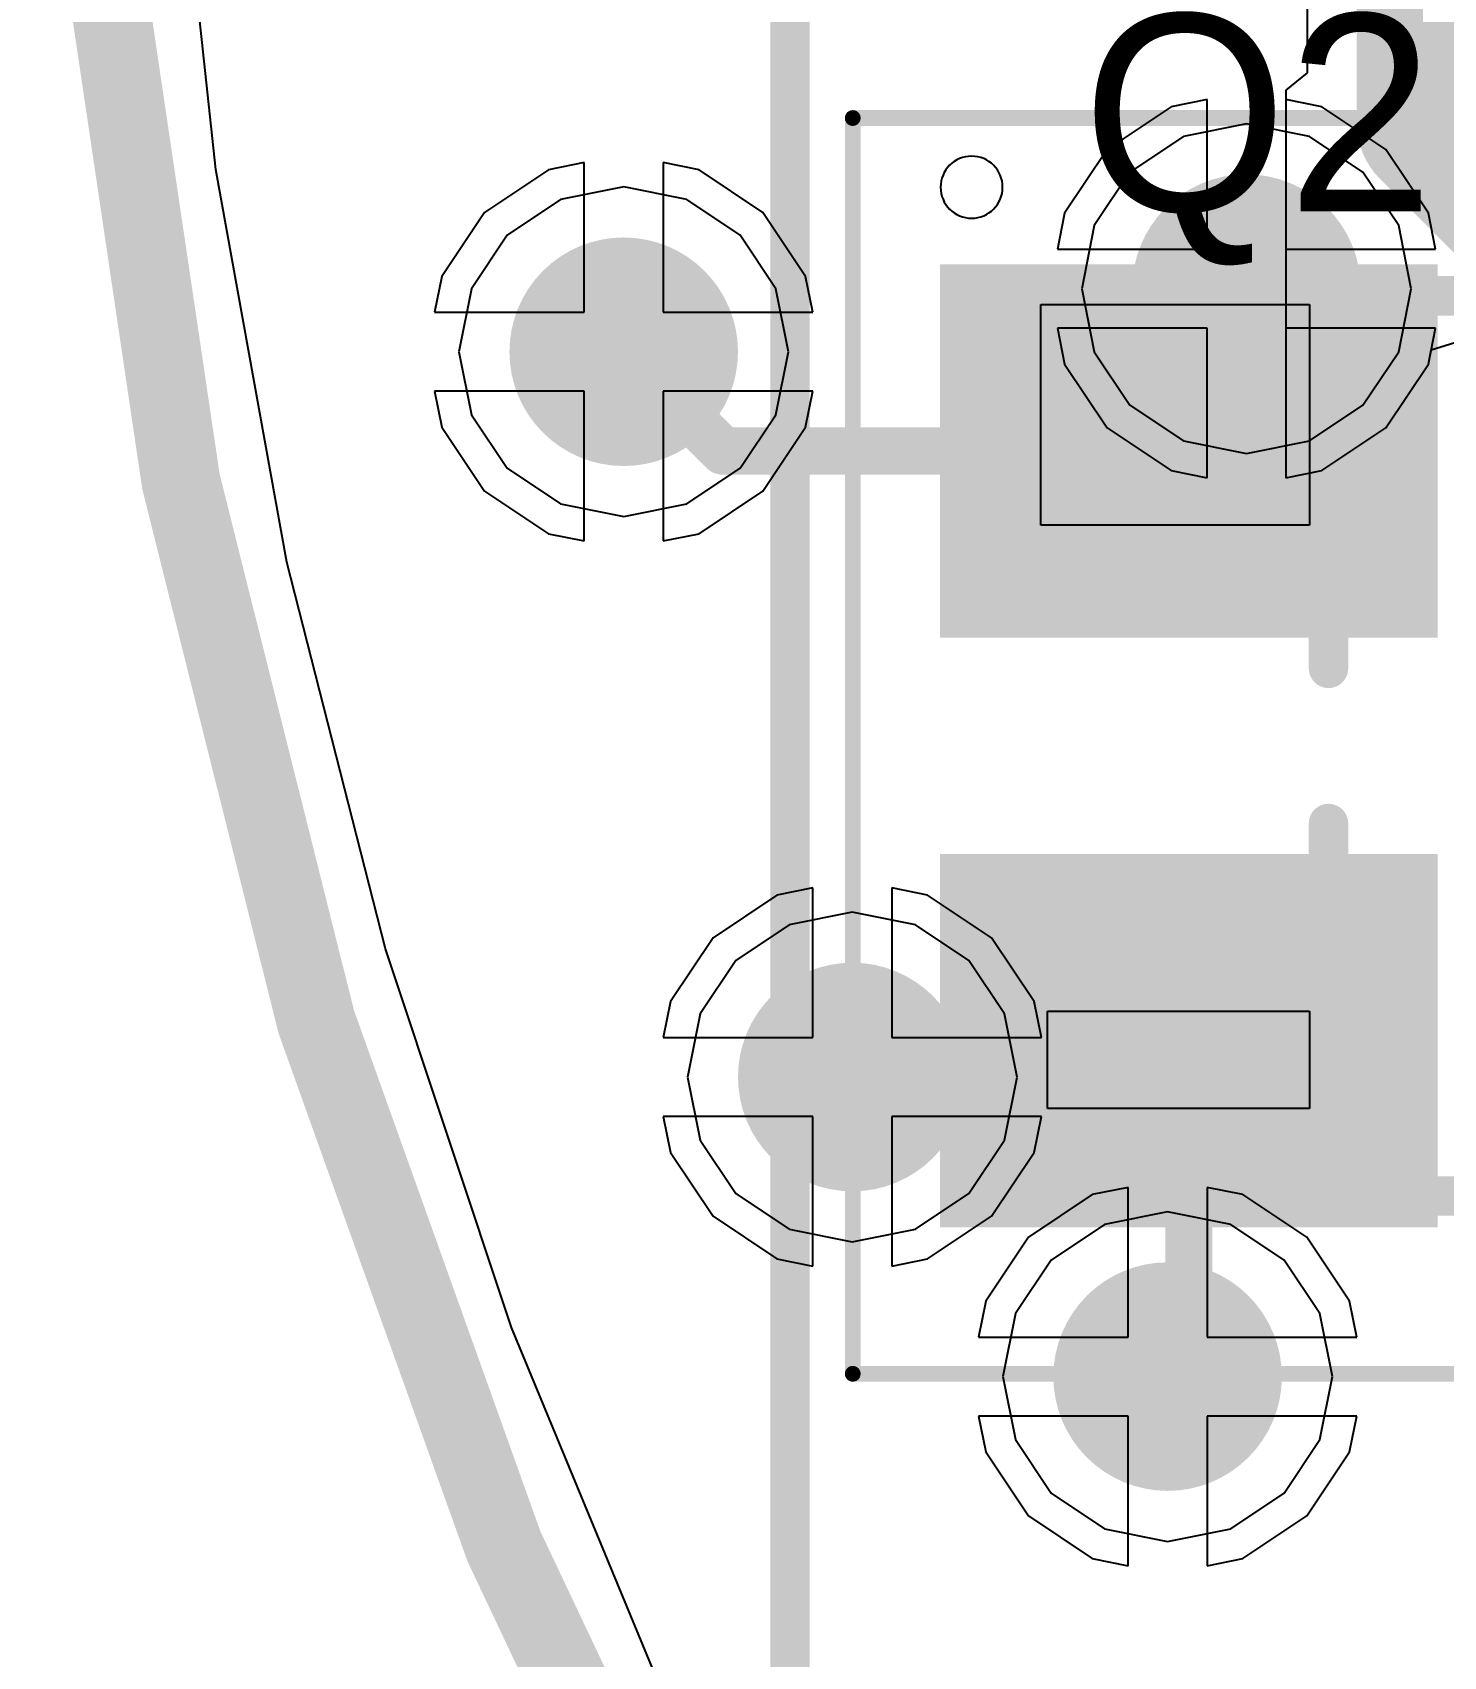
# Model space of a CAD drawing. Header units: millimetres. Extents: x 4 to 93, y 20 to 126.
# Drawn here: x 22.76 to 27.3, y 31.15 to 36.39 of the extents above; entities that cross this region are included whole.
import ezdxf

# ---------------------------------------------------------------- set-up
doc = ezdxf.new("R2010")
doc.units = ezdxf.units.MM
for name, color, linetype in [('BottomLayer', 5, 'Continuous'), ('BottomOverlay', 54, 'Continuous'), ('KeepOutLayer', 6, 'Continuous'), ('Mechanical1', 6, 'Continuous'), ('MidLayer1', 16, 'Continuous'), ('MidLayer2', 76, 'Continuous'), ('MultiLayer', 9, 'Continuous'), ('TopLayer', 1, 'Continuous'), ('TopOverlay', 2, 'Continuous'), ('TopPaste', 8, 'Continuous'), ('TopSolder', 216, 'Continuous'), ('ViaHoleLayer', 16, 'Continuous')]:
    doc.layers.add(name, color=color, linetype=linetype)

# ---------------------------------------------------------------- blocks, each defined once
blk = doc.blocks.new('B____________B_6')
at = {"layer": 'BottomOverlay', "const_width": 0.127}
blk.add_lwpolyline([(0, 4.9), (16.1, 4.9)], dxfattribs=at)
blk = doc.blocks.new('SOT95P240X110_3N_50')
at = {"layer": 'Mechanical1'}
for p, q in [((-0.2746, 0.8544), (-0.2746, 1.2954)), ((-0.2746, 1.2954), (0.2286, 1.2954)), ((0.2286, 1.2954), (0.2286, 0.8544)), ((0.2286, 0.8544), (-0.2746, 0.8544)), ((-1.4223, -1.577), (-1.4223, -0.7112)), ((-1.4223, -0.7112), (-0.7112, -0.7112)), ((-0.7112, -0.7112), (-0.7112, -1.577)), ((0.8541, -1.5557), (0.8541, -0.7112)), ((0.8541, -0.7112), (1.1684, -0.7112)), ((1.1684, -0.7112), (1.1684, -1.5557)), ((1.1684, -1.5557), (0.8541, -1.5557)), ((-0.7112, -1.577), (-1.4223, -1.577))]:
    blk.add_line(p, q, dxfattribs=at)
for points, const_width in [([(2.023, 2.183), (-2.023, 2.183)], 0.0508), ([(-2.023, -2.183), (-2.023, 2.183)], 0.0508), ([(2.023, -2.183), (2.023, 2.183)], 0.0508), ([(0.75, 0.65), (-0.75, 0.65)], 0.127), ([(-1.45, -0.65), (-1.45, -0.15)], 0.127), ([(1.45, -0.65), (1.45, -0.15)], 0.127), ([(-0.25, -0.65), (-1.45, -0.65)], 0.127), ([(1.45, -0.65), (0.25, -0.65)], 0.127), ([(2.023, -2.183), (-2.023, -2.183)], 0.0508)]:
    blk.add_lwpolyline(points, dxfattribs=dict(at, const_width=const_width))
for points, const_width in [([(-2.0357, 2.183, 1), (-2.0103, 2.183, 1)], 0.0254), ([(-2.0357, 2.183, 1), (-2.0103, 2.183, 1)], 0.0254), ([(2.0103, 2.183, 1), (2.0357, 2.183, 1)], 0.0254), ([(2.0103, 2.183, 1), (2.0357, 2.183, 1)], 0.0254), ([(-0.7818, 0.65, 1), (-0.7183, 0.65, 1)], 0.0635), ([(0.7183, 0.65, 1), (0.7818, 0.65, 1)], 0.0635), ([(-1.4817, -0.15, 1), (-1.4182, -0.15, 1)], 0.0635), ([(1.4182, -0.15, 1), (1.4817, -0.15, 1)], 0.0635), ([(-1.4817, -0.65, 1), (-1.4182, -0.65, 1)], 0.0635), ([(-1.4817, -0.65, 1), (-1.4182, -0.65, 1)], 0.0635), ([(-0.2817, -0.65, 1), (-0.2182, -0.65, 1)], 0.0635), ([(0.2182, -0.65, 1), (0.2817, -0.65, 1)], 0.0635), ([(1.4182, -0.65, 1), (1.4817, -0.65, 1)], 0.0635), ([(1.4182, -0.65, 1), (1.4817, -0.65, 1)], 0.0635), ([(-2.0357, -2.183, 1), (-2.0103, -2.183, 1)], 0.0254), ([(-2.0357, -2.183, 1), (-2.0103, -2.183, 1)], 0.0254), ([(2.0103, -2.183, 1), (2.0357, -2.183, 1)], 0.0254), ([(2.0103, -2.183, 1), (2.0357, -2.183, 1)], 0.0254)]:
    blk.add_lwpolyline(points, format="xyb", close=True, dxfattribs=dict(at, const_width=const_width))
at = {"layer": 'TopLayer'}
for points in [[(-0.5, 0.4), (0.5, 0.4), (-0.5, 1.8), (0.5, 1.8)], [(-1.45, -1.8), (-0.45, -1.8), (-1.45, -0.4), (-0.45, -0.4)], [(0.45, -1.8), (1.45, -1.8), (0.45, -0.4), (1.45, -0.4)]]:
    blk.add_solid(points, dxfattribs=at)
at = {"layer": 'TopOverlay', "const_width": 0.127}
for points in [[(-0.75, 0.65), (-1.45, 0.65)], [(-1.45, -0.15), (-1.45, 0.65)], [(1.45, 0.65), (0.75, 0.65)], [(1.45, -0.15), (1.45, 0.65)]]:
    blk.add_lwpolyline(points, dxfattribs=at)
at = {"layer": 'TopOverlay', "const_width": 0.0635}
for points in [[(-1.4817, 0.65, 1), (-1.4182, 0.65, 1)], [(-1.4817, 0.65, 1), (-1.4182, 0.65, 1)], [(-0.7818, 0.65, 1), (-0.7183, 0.65, 1)], [(0.7183, 0.65, 1), (0.7818, 0.65, 1)], [(1.4182, 0.65, 1), (1.4817, 0.65, 1)], [(1.4182, 0.65, 1), (1.4817, 0.65, 1)], [(-1.4817, -0.15, 1), (-1.4182, -0.15, 1)], [(1.4182, -0.15, 1), (1.4817, -0.15, 1)]]:
    blk.add_lwpolyline(points, format="xyb", close=True, dxfattribs=at)
at = {"layer": 'TopOverlay'}
for points in [[(-1.7, -1.8, 1), (-1.9, -1.8, 1)], [(-1.9, -1.8, 1), (-1.9, -1.8, 1)], [(-1.7, -1.8, 1), (-1.7, -1.8, 1)]]:
    blk.add_lwpolyline(points, format="xyb", close=True, dxfattribs=at)
at = {"layer": 'TopPaste'}
for points in [[(-0.5, 0.4), (0.5, 0.4), (-0.5, 1.8), (0.5, 1.8)], [(-1.45, -1.8), (-0.45, -1.8), (-1.45, -0.4), (-0.45, -0.4)], [(0.45, -1.8), (1.45, -1.8), (0.45, -0.4), (1.45, -0.4)]]:
    blk.add_solid(points, dxfattribs=at)
at = {"layer": 'TopSolder'}
for points in [[(-0.6016, 0.2984), (0.6016, 0.2984), (-0.6016, 1.9016), (0.6016, 1.9016)], [(-1.5516, -1.9016), (-0.3484, -1.9016), (-1.5516, -0.2984), (-0.3484, -0.2984)], [(0.3484, -1.9016), (1.5516, -1.9016), (0.3484, -0.2984), (1.5516, -0.2984)]]:
    blk.add_solid(points, dxfattribs=at)

msp = doc.modelspace()

# ---------------------------------------------------------------- linework, layer by layer
at = {"layer": 'BottomLayer'}
for p, q in [((26.8652, 40.6277), (26.8652, 36.2558)), ((23.3493, 35.9437), (23.2119, 37.2218)), ((26.8652, 36.2558), (26.797, 36.1998)), ((26.543, 36.1692), (26.4272, 36.1462)), ((26.543, 35.687), (26.543, 36.1692)), ((26.797, 36.1998), (26.797, 35.56)), ((26.4272, 36.1462), (26.2213, 36.0087)), ((26.2213, 36.0087), (26.0838, 35.8028)), ((23.5776, 34.6787), (23.3493, 35.9437)), ((24.4602, 35.8473), (24.288, 35.7322)), ((24.6634, 35.8877), (24.4602, 35.8473)), ((24.8666, 35.8473), (24.6634, 35.8877)), ((25.0388, 35.7322), (24.8666, 35.8473)), ((26.0838, 35.8028), (26.0608, 35.687)), ((24.288, 35.7322), (24.1729, 35.56)), ((25.1539, 35.56), (25.0388, 35.7322)), ((26.0608, 35.687), (26.543, 35.687)), ((24.1729, 35.56), (24.1325, 35.3568)), ((25.1943, 35.3568), (25.1539, 35.56)), ((26.797, 35.56), (26.797, 34.9508)), ((26.543, 35.433), (26.0608, 35.433)), ((26.0608, 35.433), (26.0838, 35.3172)), ((26.543, 34.9508), (26.543, 35.433)), ((27.2654, 35.3632), (27.3869, 35.4001)), ((24.1325, 35.3568), (24.1729, 35.1536)), ((25.1539, 35.1536), (25.1943, 35.3568)), ((27.2562, 35.3172), (27.2654, 35.3632)), ((26.0838, 35.3172), (26.2213, 35.1113)), ((27.1187, 35.1113), (27.2562, 35.3172)), ((24.1729, 35.1536), (24.288, 34.9814)), ((25.0388, 34.9814), (25.1539, 35.1536)), ((26.2213, 35.1113), (26.4272, 34.9738)), ((26.9128, 34.9738), (27.1187, 35.1113)), ((24.288, 34.9814), (24.4602, 34.8663)), ((24.8666, 34.8663), (25.0388, 34.9814)), ((26.4272, 34.9738), (26.543, 34.9508)), ((26.797, 34.9508), (26.9128, 34.9738)), ((24.4602, 34.8663), (24.6634, 34.8259)), ((24.6634, 34.8259), (24.8666, 34.8663)), ((23.8955, 33.4331), (23.5776, 34.6787)), ((25.1572, 33.6062), (24.9513, 33.4687)), ((25.273, 33.6292), (25.1572, 33.6062)), ((25.273, 33.147), (25.273, 33.6292)), ((25.6428, 33.6062), (25.527, 33.6292)), ((25.527, 33.6292), (25.527, 33.147)), ((25.8487, 33.4687), (25.6428, 33.6062)), ((24.9513, 33.4687), (24.8138, 33.2628)), ((25.9862, 33.2628), (25.8487, 33.4687)), ((24.3014, 32.2135), (23.8955, 33.4331)), ((24.8138, 33.2628), (24.7908, 33.147)), ((26.0092, 33.147), (25.9862, 33.2628)), ((24.7908, 33.147), (25.273, 33.147)), ((25.527, 33.147), (26.0092, 33.147)), ((25.273, 32.893), (24.7908, 32.893)), ((24.7908, 32.893), (24.8138, 32.7772)), ((25.273, 32.4108), (25.273, 32.893)), ((26.0092, 32.893), (25.527, 32.893)), ((25.527, 32.893), (25.527, 32.4108)), ((25.9862, 32.7772), (26.0092, 32.893)), ((24.8138, 32.7772), (24.9513, 32.5713)), ((25.8487, 32.5713), (25.9862, 32.7772)), ((26.289, 32.664), (26.1732, 32.641)), ((26.289, 32.1818), (26.289, 32.664)), ((26.6588, 32.641), (26.543, 32.664)), ((26.543, 32.664), (26.543, 32.1818)), ((26.1732, 32.641), (25.9673, 32.5035)), ((26.8647, 32.5035), (26.6588, 32.641)), ((24.9513, 32.5713), (25.1572, 32.4338)), ((25.6428, 32.4338), (25.8487, 32.5713)), ((25.9673, 32.5035), (25.8298, 32.2976)), ((27.0022, 32.2976), (26.8647, 32.5035)), ((25.1572, 32.4338), (25.273, 32.4108)), ((25.527, 32.4108), (25.6428, 32.4338)), ((25.8298, 32.2976), (25.8068, 32.1818)), ((27.0252, 32.1818), (27.0022, 32.2976)), ((24.7933, 31.0259), (24.3014, 32.2135)), ((25.8068, 32.1818), (26.289, 32.1818)), ((26.543, 32.1818), (27.0252, 32.1818)), ((26.289, 31.9278), (25.8068, 31.9278)), ((25.8068, 31.9278), (25.8298, 31.812)), ((26.289, 31.4456), (26.289, 31.9278)), ((27.0252, 31.9278), (26.543, 31.9278)), ((26.543, 31.9278), (26.543, 31.4456)), ((27.0022, 31.812), (27.0252, 31.9278)), ((25.8298, 31.812), (25.9673, 31.6061)), ((26.8647, 31.6061), (27.0022, 31.812)), ((25.9673, 31.6061), (26.1732, 31.4686)), ((26.6588, 31.4686), (26.8647, 31.6061)), ((26.1732, 31.4686), (26.289, 31.4456)), ((26.543, 31.4456), (26.6588, 31.4686))]:
    msp.add_line(p, q, dxfattribs=at)
at = {"layer": 'BottomLayer', "const_width": 0.508}
for points in [[(27.2796, 36.0934), (27.2796, 40.9448)], [(27.2796, 36.0934), (29.21, 34.163)]]:
    msp.add_lwpolyline(points, dxfattribs=at)
at = {"layer": 'BottomLayer'}
for points, const_width in [([(27.1526, 36.0934, 1), (27.4066, 36.0934, 1)], 0.254), ([(27.1526, 36.0934, 1), (27.4066, 36.0934, 1)], 0.254), ([(26.4858, 35.56, 1), (26.8542, 35.56, 1)], 0.3683), ([(24.4793, 35.3568, 1), (24.8475, 35.3568, 1)], 0.3683), ([(25.2158, 33.02, 1), (25.5842, 33.02, 1)], 0.3683), ([(26.2319, 32.0548, 1), (26.6001, 32.0548, 1)], 0.3683)]:
    msp.add_lwpolyline(points, format="xyb", close=True, dxfattribs=dict(at, const_width=const_width))
at = {"layer": 'KeepOutLayer', "const_width": 0.254}
msp.add_lwpolyline([(59.4614, 38.5064, 1), (22.8854, 38.5064, 1)], format="xyb", close=True, dxfattribs=at)
at = {"layer": 'MidLayer1'}
for p, q in [((23.3493, 35.9437), (23.2119, 37.2218)), ((26.543, 36.1692), (26.4272, 36.1462)), ((26.543, 35.687), (26.543, 36.1692)), ((26.9128, 36.1462), (26.797, 36.1692)), ((26.797, 36.1692), (26.797, 35.687)), ((26.4272, 36.1462), (26.2213, 36.0087)), ((27.1187, 36.0087), (26.9128, 36.1462)), ((26.2213, 36.0087), (26.0838, 35.8028)), ((27.2562, 35.8028), (27.1187, 36.0087)), ((23.5776, 34.6787), (23.3493, 35.9437)), ((24.4602, 35.8473), (24.288, 35.7322)), ((24.6634, 35.8877), (24.4602, 35.8473)), ((24.8666, 35.8473), (24.6634, 35.8877)), ((25.0388, 35.7322), (24.8666, 35.8473)), ((26.0838, 35.8028), (26.0608, 35.687)), ((27.2792, 35.687), (27.2562, 35.8028)), ((24.288, 35.7322), (24.1729, 35.56)), ((25.1539, 35.56), (25.0388, 35.7322)), ((26.0608, 35.687), (26.543, 35.687)), ((26.797, 35.687), (27.2792, 35.687)), ((24.1729, 35.56), (24.1325, 35.3568)), ((25.1943, 35.3568), (25.1539, 35.56)), ((26.543, 35.433), (26.0608, 35.433)), ((26.0608, 35.433), (26.0838, 35.3172)), ((26.543, 34.9508), (26.543, 35.433)), ((27.2792, 35.433), (26.797, 35.433)), ((26.797, 35.433), (26.797, 34.9508)), ((27.2562, 35.3172), (27.2792, 35.433)), ((24.1325, 35.3568), (24.1729, 35.1536)), ((25.1539, 35.1536), (25.1943, 35.3568)), ((26.0838, 35.3172), (26.2213, 35.1113)), ((27.1187, 35.1113), (27.2562, 35.3172)), ((24.1729, 35.1536), (24.288, 34.9814)), ((25.0388, 34.9814), (25.1539, 35.1536)), ((26.2213, 35.1113), (26.4272, 34.9738)), ((26.9128, 34.9738), (27.1187, 35.1113)), ((24.288, 34.9814), (24.4602, 34.8663)), ((24.8666, 34.8663), (25.0388, 34.9814)), ((26.4272, 34.9738), (26.543, 34.9508)), ((26.797, 34.9508), (26.9128, 34.9738)), ((24.4602, 34.8663), (24.6634, 34.8259)), ((24.6634, 34.8259), (24.8666, 34.8663)), ((23.8955, 33.4331), (23.5776, 34.6787)), ((25.1572, 33.6062), (24.9513, 33.4687)), ((25.273, 33.6292), (25.1572, 33.6062)), ((25.273, 33.147), (25.273, 33.6292)), ((25.6428, 33.6062), (25.527, 33.6292)), ((25.527, 33.6292), (25.527, 33.147)), ((25.8487, 33.4687), (25.6428, 33.6062)), ((24.9513, 33.4687), (24.8138, 33.2628)), ((25.9862, 33.2628), (25.8487, 33.4687)), ((24.3014, 32.2135), (23.8955, 33.4331)), ((24.8138, 33.2628), (24.7908, 33.147)), ((26.0092, 33.147), (25.9862, 33.2628)), ((24.7908, 33.147), (25.273, 33.147)), ((25.527, 33.147), (26.0092, 33.147)), ((25.273, 32.893), (24.7908, 32.893)), ((24.7908, 32.893), (24.8138, 32.7772)), ((25.273, 32.4108), (25.273, 32.893)), ((26.0092, 32.893), (25.527, 32.893)), ((25.527, 32.893), (25.527, 32.4108)), ((25.9862, 32.7772), (26.0092, 32.893)), ((24.8138, 32.7772), (24.9513, 32.5713)), ((25.8487, 32.5713), (25.9862, 32.7772)), ((26.289, 32.664), (26.1732, 32.641)), ((26.289, 32.1818), (26.289, 32.664)), ((26.6588, 32.641), (26.543, 32.664)), ((26.543, 32.664), (26.543, 32.1818)), ((26.1732, 32.641), (25.9673, 32.5035)), ((26.8647, 32.5035), (26.6588, 32.641)), ((24.9513, 32.5713), (25.1572, 32.4338)), ((25.6428, 32.4338), (25.8487, 32.5713)), ((25.9673, 32.5035), (25.8298, 32.2976)), ((27.0022, 32.2976), (26.8647, 32.5035)), ((25.1572, 32.4338), (25.273, 32.4108)), ((25.527, 32.4108), (25.6428, 32.4338)), ((25.8298, 32.2976), (25.8068, 32.1818)), ((27.0252, 32.1818), (27.0022, 32.2976)), ((24.7933, 31.0259), (24.3014, 32.2135)), ((25.8068, 32.1818), (26.289, 32.1818)), ((26.543, 32.1818), (27.0252, 32.1818)), ((26.289, 31.9278), (25.8068, 31.9278)), ((25.8068, 31.9278), (25.8298, 31.812)), ((26.289, 31.4456), (26.289, 31.9278)), ((27.0252, 31.9278), (26.543, 31.9278)), ((26.543, 31.9278), (26.543, 31.4456)), ((27.0022, 31.812), (27.0252, 31.9278)), ((25.8298, 31.812), (25.9673, 31.6061)), ((26.8647, 31.6061), (27.0022, 31.812)), ((25.9673, 31.6061), (26.1732, 31.4686)), ((26.6588, 31.4686), (26.8647, 31.6061)), ((26.1732, 31.4686), (26.289, 31.4456)), ((26.543, 31.4456), (26.6588, 31.4686))]:
    msp.add_line(p, q, dxfattribs=at)
at = {"layer": 'MidLayer1', "const_width": 0.3683}
for points in [[(26.4858, 35.56, 1), (26.8542, 35.56, 1)], [(24.4793, 35.3568, 1), (24.8475, 35.3568, 1)], [(25.2158, 33.02, 1), (25.5842, 33.02, 1)], [(26.2319, 32.0548, 1), (26.6001, 32.0548, 1)]]:
    msp.add_lwpolyline(points, format="xyb", close=True, dxfattribs=at)
at = {"layer": 'MidLayer2'}
for p, q in [((23.3493, 35.9437), (23.2119, 37.2218)), ((26.67, 36.0909), (26.4668, 36.0505)), ((26.8732, 36.0505), (26.67, 36.0909)), ((26.4668, 36.0505), (26.2946, 35.9354)), ((27.0454, 35.9354), (26.8732, 36.0505)), ((24.5364, 35.966), (24.4206, 35.943)), ((24.5364, 35.4838), (24.5364, 35.966)), ((24.9062, 35.943), (24.7904, 35.966)), ((24.7904, 35.966), (24.7904, 35.4838)), ((23.5776, 34.6787), (23.3493, 35.9437)), ((24.4206, 35.943), (24.2147, 35.8055)), ((25.1121, 35.8055), (24.9062, 35.943)), ((26.2946, 35.9354), (26.1795, 35.7632)), ((27.1605, 35.7632), (27.0454, 35.9354)), ((24.2147, 35.8055), (24.0772, 35.5996)), ((25.2496, 35.5996), (25.1121, 35.8055)), ((26.1795, 35.7632), (26.1391, 35.56)), ((27.2009, 35.56), (27.1605, 35.7632)), ((24.0772, 35.5996), (24.0542, 35.4838)), ((25.2726, 35.4838), (25.2496, 35.5996)), ((26.1391, 35.56), (26.1795, 35.3568)), ((27.1605, 35.3568), (27.2009, 35.56)), ((24.0542, 35.4838), (24.5364, 35.4838)), ((24.7904, 35.4838), (25.2726, 35.4838)), ((26.1795, 35.3568), (26.2946, 35.1846)), ((27.0454, 35.1846), (27.1605, 35.3568)), ((24.5364, 35.2298), (24.0542, 35.2298)), ((24.0542, 35.2298), (24.0772, 35.114)), ((24.5364, 34.7476), (24.5364, 35.2298)), ((25.2726, 35.2298), (24.7904, 35.2298)), ((24.7904, 35.2298), (24.7904, 34.7476)), ((25.2496, 35.114), (25.2726, 35.2298)), ((26.2946, 35.1846), (26.4668, 35.0695)), ((26.8732, 35.0695), (27.0454, 35.1846)), ((24.0772, 35.114), (24.2147, 34.9081)), ((25.1121, 34.9081), (25.2496, 35.114)), ((26.4668, 35.0695), (26.67, 35.0291)), ((26.67, 35.0291), (26.8732, 35.0695)), ((24.2147, 34.9081), (24.4206, 34.7706)), ((24.9062, 34.7706), (25.1121, 34.9081)), ((24.4206, 34.7706), (24.5364, 34.7476)), ((24.7904, 34.7476), (24.9062, 34.7706)), ((23.8955, 33.4331), (23.5776, 34.6787)), ((25.4, 33.5509), (25.1968, 33.5105)), ((25.6032, 33.5105), (25.4, 33.5509)), ((25.1968, 33.5105), (25.0246, 33.3954)), ((25.7754, 33.3954), (25.6032, 33.5105)), ((24.3014, 32.2135), (23.8955, 33.4331)), ((25.0246, 33.3954), (24.9095, 33.2232)), ((25.8905, 33.2232), (25.7754, 33.3954)), ((24.9095, 33.2232), (24.8691, 33.02)), ((25.9309, 33.02), (25.8905, 33.2232)), ((24.8691, 33.02), (24.9095, 32.8168)), ((25.8905, 32.8168), (25.9309, 33.02)), ((24.9095, 32.8168), (25.0246, 32.6446)), ((25.7754, 32.6446), (25.8905, 32.8168)), ((25.0246, 32.6446), (25.1968, 32.5295)), ((25.6032, 32.5295), (25.7754, 32.6446)), ((26.416, 32.5857), (26.2128, 32.5453)), ((26.6192, 32.5453), (26.416, 32.5857)), ((25.1968, 32.5295), (25.4, 32.4891)), ((25.4, 32.4891), (25.6032, 32.5295)), ((26.2128, 32.5453), (26.0406, 32.4302)), ((26.7914, 32.4302), (26.6192, 32.5453)), ((26.0406, 32.4302), (25.9255, 32.258)), ((26.9065, 32.258), (26.7914, 32.4302)), ((25.9255, 32.258), (25.8851, 32.0548)), ((26.9469, 32.0548), (26.9065, 32.258)), ((24.7933, 31.0259), (24.3014, 32.2135)), ((25.8851, 32.0548), (25.9255, 31.8516)), ((26.9065, 31.8516), (26.9469, 32.0548)), ((25.9255, 31.8516), (26.0406, 31.6794)), ((26.7914, 31.6794), (26.9065, 31.8516)), ((26.0406, 31.6794), (26.2128, 31.5643)), ((26.6192, 31.5643), (26.7914, 31.6794)), ((26.2128, 31.5643), (26.416, 31.5239)), ((26.416, 31.5239), (26.6192, 31.5643))]:
    msp.add_line(p, q, dxfattribs=at)
at = {"layer": 'MidLayer2', "const_width": 0.3683}
for points in [[(26.4858, 35.56, 1), (26.8542, 35.56, 1)], [(24.4793, 35.3568, 1), (24.8475, 35.3568, 1)], [(25.2158, 33.02, 1), (25.5842, 33.02, 1)], [(26.2319, 32.0548, 1), (26.6001, 32.0548, 1)]]:
    msp.add_lwpolyline(points, format="xyb", close=True, dxfattribs=at)
at = {"layer": 'MultiLayer', "const_width": 0.3683}
for points in [[(26.4858, 35.56, 1), (26.8542, 35.56, 1)], [(24.4793, 35.3568, 1), (24.8475, 35.3568, 1)], [(25.2158, 33.02, 1), (25.5842, 33.02, 1)], [(26.2319, 32.0548, 1), (26.6001, 32.0548, 1)]]:
    msp.add_lwpolyline(points, format="xyb", close=True, dxfattribs=at)
at = {"layer": 'TopLayer'}
for points, const_width in [([(24.4793, 35.3568, 1), (24.8475, 35.3568, 1)], 0.3683), ([(24.6253, 35.3568, 1), (24.7015, 35.3568, 1)], 0.0762), ([(24.9453, 35.0368, 1), (25.0215, 35.0368, 1)], 0.0762), ([(24.9453, 35.0368, 1), (25.0215, 35.0368, 1)], 0.0762), ([(26.4463, 35.0368, 1), (26.5225, 35.0368, 1)], 0.0762), ([(26.4463, 33.1368, 1), (26.5225, 33.1368, 1)], 0.0762), ([(26.2319, 32.0548, 1), (26.6001, 32.0548, 1)], 0.3683), ([(26.3779, 32.0548, 1), (26.4541, 32.0548, 1)], 0.0762), ([(26.4463, 32.0724, 1), (26.5225, 32.0724, 1)], 0.0762), ([(26.4463, 32.0724, 1), (26.5225, 32.0724, 1)], 0.0762), ([(26.3525, 32.0294, 1), (26.4287, 32.0294, 1)], 0.0762), ([(26.3525, 32.0294, 1), (26.4287, 32.0294, 1)], 0.0762), ([(26.3525, 31.9786, 1), (26.4287, 31.9786, 1)], 0.0762), ([(26.3525, 31.9786, 1), (26.4287, 31.9786, 1)], 0.0762)]:
    msp.add_lwpolyline(points, format="xyb", close=True, dxfattribs=dict(at, const_width=const_width))
at = {"layer": 'TopLayer', "const_width": 0.1524}
for points in [[(24.6634, 35.3568), (24.9834, 35.0368)], [(24.9834, 35.0368), (26.4844, 35.0368)], [(26.4844, 32.0724), (26.4844, 33.1368)], [(26.3906, 31.9786), (26.4844, 32.0724)], [(26.3906, 32.0294), (26.416, 32.0548)], [(26.3906, 31.9786), (26.3906, 32.0294)]]:
    msp.add_lwpolyline(points, dxfattribs=at)
at = {"layer": 'ViaHoleLayer', "const_width": 0.15}
for points in [[(26.595, 35.56, 1), (26.745, 35.56, 1)], [(24.5884, 35.3568, 1), (24.7384, 35.3568, 1)], [(25.325, 33.02, 1), (25.475, 33.02, 1)], [(26.341, 32.0548, 1), (26.491, 32.0548, 1)]]:
    msp.add_lwpolyline(points, format="xyb", close=True, dxfattribs=at)

# ---------------------------------------------------------------- block references
for name, p, rotation in [('B____________B_6', (30.099, 30.431), 90), ('SOT95P240X110_3N_50', (27.5844, 34.0868), 270)]:
    msp.add_blockref(name, p, dxfattribs=dict(rotation=rotation))

# ---------------------------------------------------------------- texts
at = {"layer": 'TopOverlay'}
msp.add_text('Q2', height=0.635, dxfattribs=at).set_placement((26.141, 35.8096))

doc.saveas('drawing.dxf')
